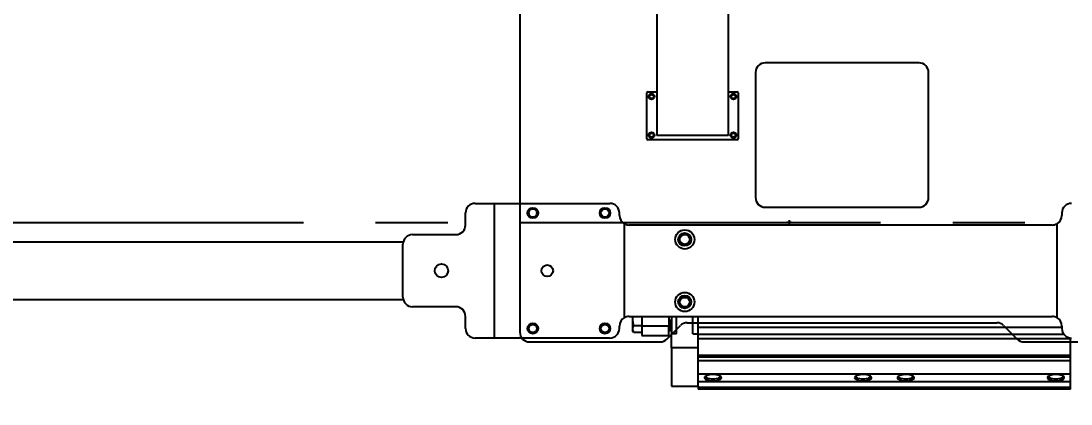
# Model space of a CAD drawing. Header units: inches. Extents: x -347369 to -260369, y 119522 to 149869.
# Drawn here: x -263929 to -262837, y 138811 to 139209 of the extents above; entities that cross this region are included whole.
import ezdxf

# ---------------------------------------------------------------- set-up
doc = ezdxf.new("R2010")
doc.units = ezdxf.units.IN
doc.header["$LTSCALE"] = 300
doc.linetypes.add('CENTRO', pattern=[2, 1.25, -0.25, 0.25, -0.25])
doc.linetypes.add('DOT2', pattern=[0.635, 0, -0.635])
for name, color, linetype in [('ASSI', 254, 'CENTRO'), ('INCASTELLATURA MOT', 4, 'Continuous'), ('QUOTE', 7, 'Continuous')]:
    doc.layers.add(name, color=color, linetype=linetype)
doc.styles.get("Standard").update_dxf_attribs({"font": 'romans.shx'})
doc.dimstyles.new('sc1a100_pollici', dxfattribs={"dimscale": 100, "dimtxt": 3, "dimasz": 3, "dimexe": 0, "dimexo": 0, "dimgap": 1, "dimtad": 1, "dimzin": 12, "dimdsep": 46, "dimtxsty": 'Standard', "dimblk": 'CLOSEDBLANK', "dimcen": 1, "dimclrd": 253, "dimclre": 253, "dimclrt": 2, "dimadec": 0, "dimazin": 3, "dimtfac": 1, "dimtmove": 0, "dimatfit": 1, "dimldrblk": 'CLOSEDBLANK', "dimfxl": 1, "dimtolj": 1, "dimtzin": 0, "dimarcsym": 0})

# ---------------------------------------------------------------- blocks, each defined once
blk = doc.blocks.new('_ClosedBlank')
at = {"color": 0, "linetype": 'ByBlock', "lineweight": -2}
for p, q in [((-1, 0.1667), (0, 0)), ((-1, 0.1667), (-1, -0.1667)), ((0, 0), (-1, -0.1667))]:
    blk.add_line(p, q, dxfattribs=at)
blk = doc.blocks.new('*D12')
at = {"layer": 'Defpoints', "color": 0, "transparency": 16777216}
for p in [(-263135.2, 139932.7), (-261590.1, 139932.7), (-262190.1, 138999.7)]:
    blk.add_point(p, dxfattribs=at)
at = {"layer": 'QUOTE', "color": 253, "lineweight": -2, "transparency": 16777216}
for p, q in [((-261590.1, 140232.7), (-261590.1, 140532.7)), ((-263135.2, 139932.7), (-261590.1, 139932.7)), ((-261590.1, 139932.7), (-261590.1, 138999.7)), ((-262190.1, 138999.7), (-261590.1, 138999.7)), ((-261590.1, 138699.7), (-261590.1, 135456.8))]:
    blk.add_line(p, q, dxfattribs=at)
at = {"layer": 'QUOTE', "color": 253, "lineweight": -2, "transparency": 16777216, "xscale": 300, "yscale": 300, "zscale": 300}
for p, rotation in [((-261590.1, 139932.7), 270), ((-261590.1, 138999.7), 90)]:
    blk.add_blockref('_ClosedBlank', p, dxfattribs=dict(at, rotation=rotation))
at = {"layer": 'QUOTE', "color": 2, "transparency": 16777216, "char_height": 300, "attachment_point": 5, "rotation": 90}
for s, insert in [('\\A1;[3\'-0 3/4"]', (-261261.6, 136928.2)), ('\\A1;933', (-261840.1, 136928.2))]:
    blk.add_mtext(s, dxfattribs=dict(at, insert=insert))
blk = doc.blocks.new('*U45')
at = {"layer": 'ASSI'}
for p, q in [((-2.5, 0), (2.5, 0)), ((0, 2.5), (0, -2.5))]:
    blk.add_line(p, q, dxfattribs=at)
blk = doc.blocks.new('*U46')
at = {"layer": 'ASSI'}
for p, q in [((2.5, 0), (-2.5, 0)), ((0, 2.5), (0, -2.5))]:
    blk.add_line(p, q, dxfattribs=at)
at = {"layer": 'INCASTELLATURA MOT'}
for p, q in [((0, 724), (480, 724)), ((0, 703), (0, 724)), ((480, 703), (480, 724)), ((0, 703), (480, 703)), ((10, 687), (10, 703)), ((470, 687), (470, 703)), ((10, 695.5), (3, 695.5)), ((3, 687), (3, 695.5)), ((470, 693), (10, 693)), ((470, 695.5), (477, 695.5)), ((477, 687), (477, 695.5)), ((-9.1, 680.6), (-6.8, 686.6)), ((-9.1, 680.6), (-9.1, 658)), ((-6.2, 687), (485.6, 687)), ((485.6, 687), (495.9, 687)), ((486.2, 686.6), (488.5, 680.6)), ((489.1, 680.2), (498.8, 680.2)), ((489.2, 658.5), (489.2, 680.2)), ((498.8, 680.6), (496.5, 686.6)), ((498.8, 658), (498.8, 680.6)), ((-9.1, 658.5), (489.2, 658.5)), ((498.8, 658), (-9.1, 658)), ((3, 420.5), (3, 658)), ((10, 658), (10, 408)), ((470, 658), (470, 412)), ((477, 420.5), (477, 658)), ((489.2, 658.5), (489.4, 658)), ((309, 648), (251, 648)), ((235, 630.5), (205, 630.5)), ((205, 600.5), (205, 630.5)), ((235, 632), (235, 599)), ((236, 628), (235, 627)), ((236, 628), (324, 628)), ((325, 627), (324, 628)), ((325, 599), (325, 632)), ((205, 600.5), (235, 600.5)), ((235, 604), (236, 603)), ((324, 603), (236, 603)), ((324, 603), (325, 604)), ((251, 583), (309, 583)), ((460, 463), (310, 463)), ((310, 439), (310, 463)), ((460, 439), (460, 463)), ((341, 450.5), (341, 439.5)), ((341, 450.5), (429, 450.5)), ((345.5, 450.5), (345.5, 439.5)), ((353.5, 450.5), (353.5, 439.5)), ((416.5, 450.5), (416.5, 439.5)), ((424.5, 450.5), (424.5, 439.5)), ((429, 450.5), (429, 439.5)), ((460, 439), (310, 439)), ((341, 439.5), (429, 439.5)), ((10, 435.5), (3, 435.5)), ((470, 435.5), (477, 435.5)), ((10, 420.5), (3, 420.5)), ((470, 420.5), (477, 420.5)), ((600, 412), (10, 412)), ((10, 408), (120, 408)), ((120, 412), (120, 380)), ((600, 412), (600, 380)), ((600, 380), (120, 380))]:
    blk.add_line(p, q, dxfattribs=at)
for centre, start, end in [((251, 632), 90, 180), ((309, 632), 0, 90), ((251, 599), 180, 270), ((309, 599), 270, 0)]:
    blk.add_arc(centre, 16, start, end, dxfattribs=at)
for centre, start_param, end_param in [((-9.7, 680.9), 2.719594, 2.792527), ((-6.2, 686.4), 4.712389, 5.934119), ((485.6, 686.4), 3.490659, 4.712389), ((489.1, 680.9), 0.349066, 1.570796), ((495.9, 686.4), 3.490659, 4.712389), ((499.4, 680.9), 0.349066, 0.421946)]:
    blk.add_ellipse(centre, major_axis=(-0.637, 0), ratio=0.942476, start_param=start_param, end_param=end_param, dxfattribs=at)
blk = doc.blocks.new('A$C745e2186')
at = {"layer": 'INCASTELLATURA MOT', "color": 40, "linetype": 'Continuous', "lineweight": 25}
for p, q in [((-665.5, 70), (-645.5, 70)), ((-645.5, -70), (-645.5, 70)), ((-645.5, 70), (-525.5, 70)), ((-675.5, 47.5), (-675.5, 60)), ((-515.5, 57.5), (-515.5, 60)), ((-55.5, 60), (-55.5, 57.5)), ((-510.5, 48.8), (-510.5, -48.8)), ((-65.5, 47.5), (-505.5, 47.5)), ((-60.5, -48.8), (-60.5, 48.8)), ((-730.5, 37.5), (-685.5, 37.5)), ((-4915.5, 30), (-740.2, 30)), ((-740.5, -27.5), (-740.5, 27.5)), ((-4915.5, -30), (-740.2, -30)), ((-685.5, -37.5), (-730.5, -37.5)), ((-448.5, -37.5), (-446.5, -37.5)), ((-675.5, -60), (-675.5, -47.5)), ((-505.5, -47.5), (-65.5, -47.5)), ((-502, -47.5), (-502, -50)), ((-502, -50), (-502, -60.4)), ((-492, -47.5), (-492, -57.5)), ((-464, -47.5), (-464, -57.5)), ((-463.5, -51.4), (-461.5, -51.4)), ((-463.5, -51.4), (-463.5, -62.5)), ((-461.5, -47.5), (-461.5, -48.5)), ((-461.5, -48.5), (-461.5, -65.5)), ((-456, -65.5), (-456, -47.5)), ((-439, -65.5), (-439, -47.5)), ((-433.5, -59), (-433.5, -47.5)), ((-515.5, -60), (-515.5, -57.5)), ((-502, -60.4), (-502, -62)), ((-500.9, -63.9), (-502, -62)), ((-500.9, -56.9), (-492, -56.9)), ((-500.9, -63.9), (-492, -63.9)), ((-464, -57.5), (-492, -57.5)), ((-492, -57.5), (-492, -67.5)), ((-464, -67.5), (-464, -57.5)), ((-463.5, -62.5), (-464, -62)), ((-461.5, -62.5), (-463.5, -62.5)), ((-55.5, -59), (-433.5, -59)), ((-433.5, -65.5), (-433.5, -59)), ((-55.5, -57.5), (-55.5, -60)), ((-645.5, -70), (-665.5, -70)), ((-525.5, -70), (-645.5, -70)), ((-492, -67.5), (-464, -67.5)), ((-461.5, -80), (-461.5, -65.5)), ((-456, -65.5), (-461.5, -65.5)), ((-439, -65.5), (-433.5, -65.5)), ((-433.5, -65.7), (-433.5, -65.5)), ((-433.5, -66.2), (-433.5, -65.7)), ((-53.3, -66.2), (-433.5, -66.2)), ((-433.5, -70.9), (-433.5, -66.2)), ((-46.5, -70.9), (-433.5, -70.9)), ((-433.5, -78.3), (-433.5, -70.9)), ((-46.5, -70.9), (-46.5, -69.9)), ((-46.5, -88.1), (-46.5, -70.9)), ((-433.5, -80), (-461.5, -80)), ((-461.5, -80), (-461.5, -120)), ((-433.5, -80), (-433.5, -78.3)), ((-433.5, -81.2), (-433.5, -80)), ((-433.5, -88.1), (-433.5, -81.2)), ((-46.5, -88.1), (-433.5, -88.1)), ((-433.5, -90), (-433.5, -88.1)), ((-46.5, -90), (-433.5, -90)), ((-433.5, -120), (-433.5, -90)), ((-46.5, -93.8), (-433.5, -93.8)), ((-46.5, -90), (-46.5, -88.1)), ((-46.5, -93.8), (-46.5, -90)), ((-46.5, -107.1), (-46.5, -93.8)), ((-433.5, -107.1), (-46.5, -107.1)), ((-46.5, -115.3), (-46.5, -107.1)), ((-461.5, -120), (-433.5, -120)), ((-433.5, -115.3), (-46.5, -115.3)), ((-433.5, -120), (-433.5, -121.3)), ((-46.5, -121.3), (-46.5, -115.3)), ((-46.5, -121.3), (-433.5, -121.3)), ((-433.5, -121.3), (-433.5, -123.2)), ((-46.5, -123.2), (-433.5, -123.2)), ((-46.5, -123.2), (-46.5, -121.3))]:
    blk.add_line(p, q, dxfattribs=at)
at = {"layer": 'INCASTELLATURA MOT', "color": 40, "linetype": 'DOT2', "lineweight": 18}
for p, q in [((-456, -48.5), (-461.5, -48.5)), ((-439, -48.5), (-433.5, -48.5))]:
    blk.add_line(p, q, dxfattribs=at)
at = {"layer": 'INCASTELLATURA MOT', "color": 40, "linetype": 'Continuous', "lineweight": 25, "flags": 128}
for points in [[(-418.3, -107.9), (-420, -108), (-421.7, -108.2), (-423.2, -108.5), (-424.6, -108.9), (-425.7, -109.5), (-426.5, -110.1), (-426.9, -110.7), (-427, -111.4), (-426.7, -112), (-426.1, -112.6), (-425.2, -113.2), (-423.9, -113.7), (-422.5, -114.1), (-420.9, -114.3), (-419.1, -114.5), (-417.4, -114.5), (-415.6, -114.3), (-414, -114.1), (-412.6, -113.7), (-411.3, -113.2), (-410.4, -112.6), (-409.8, -112), (-409.5, -111.4), (-409.6, -110.7), (-410, -110.1), (-410.8, -109.5), (-411.9, -108.9), (-413.3, -108.5), (-414.8, -108.2), (-416.5, -108), (-418.3, -107.9)], [(-271, -111.2), (-270.8, -111.9), (-270.3, -112.5), (-269.4, -113.1), (-268.3, -113.6), (-266.9, -114), (-265.3, -114.3), (-263.6, -114.4), (-261.8, -114.5), (-260.1, -114.4), (-258.4, -114.1), (-256.9, -113.8), (-255.6, -113.3), (-254.6, -112.8), (-253.9, -112.2), (-253.5, -111.5), (-253.5, -110.9), (-253.9, -110.2), (-254.6, -109.6), (-255.6, -109.1), (-256.9, -108.6), (-258.4, -108.3), (-260.1, -108), (-261.8, -107.9), (-263.6, -108), (-265.3, -108.1), (-266.9, -108.4), (-268.3, -108.8), (-269.4, -109.3), (-270.3, -109.9), (-270.8, -110.5), (-271, -111.2)], [(-226.5, -111.2), (-226.3, -111.9), (-225.8, -112.5), (-224.9, -113.1), (-223.8, -113.6), (-222.4, -114), (-220.8, -114.3), (-219.1, -114.4), (-217.3, -114.5), (-215.6, -114.4), (-213.9, -114.1), (-212.4, -113.8), (-211.1, -113.3), (-210.1, -112.8), (-209.4, -112.2), (-209, -111.5), (-209, -110.9), (-209.4, -110.2), (-210.1, -109.6), (-211.1, -109.1), (-212.4, -108.6), (-213.9, -108.3), (-215.6, -108), (-217.3, -107.9), (-219.1, -108), (-220.8, -108.1), (-222.4, -108.4), (-223.8, -108.8), (-224.9, -109.3), (-225.8, -109.9), (-226.3, -110.5), (-226.5, -111.2)], [(-61.8, -107.9), (-63.5, -108), (-65.2, -108.2), (-66.7, -108.5), (-68.1, -108.9), (-69.2, -109.5), (-70, -110.1), (-70.4, -110.7), (-70.5, -111.4), (-70.2, -112), (-69.6, -112.6), (-68.7, -113.2), (-67.4, -113.7), (-66, -114.1), (-64.4, -114.3), (-62.6, -114.5), (-60.9, -114.5), (-59.1, -114.3), (-57.5, -114.1), (-56.1, -113.7), (-54.8, -113.2), (-53.9, -112.6), (-53.3, -112), (-53, -111.4), (-53.1, -110.7), (-53.5, -110.1), (-54.3, -109.5), (-55.4, -108.9), (-56.8, -108.5), (-58.3, -108.2), (-60, -108), (-61.8, -107.9)], [(-411, -109.4), (-411, -109.4), (-410.8, -110), (-411, -110.6), (-411.5, -111.2), (-412.4, -111.8), (-413.6, -112.2), (-415, -112.5), (-416.6, -112.7), (-418.3, -112.8), (-419.9, -112.7), (-421.5, -112.5), (-422.9, -112.2), (-424.1, -111.8), (-425, -111.2), (-425.5, -110.6), (-425.7, -110), (-425.5, -109.4), (-425.5, -109.4)], [(-269.7, -110), (-269.5, -109.4), (-269.5, -109.4)], [(-255, -109.4), (-255, -109.4), (-254.8, -110), (-255, -110.6), (-255.5, -111.2), (-256.4, -111.8), (-257.6, -112.2), (-259, -112.5), (-260.6, -112.7), (-262.3, -112.8), (-263.9, -112.7), (-265.5, -112.5), (-266.9, -112.2), (-268.1, -111.8), (-269, -111.2), (-269.5, -110.6), (-269.7, -110)], [(-225.2, -110), (-225, -109.4), (-225, -109.4)], [(-210.5, -109.4), (-210.5, -109.4), (-210.3, -110), (-210.5, -110.6), (-211, -111.2), (-211.9, -111.8), (-213.1, -112.2), (-214.5, -112.5), (-216.1, -112.7), (-217.8, -112.8), (-219.4, -112.7), (-221, -112.5), (-222.4, -112.2), (-223.6, -111.8), (-224.5, -111.2), (-225, -110.6), (-225.2, -110)], [(-54.5, -109.4), (-54.5, -109.4), (-54.3, -110), (-54.5, -110.6), (-55, -111.2), (-55.9, -111.8), (-57.1, -112.2), (-58.5, -112.5), (-60.1, -112.7), (-61.8, -112.8), (-63.4, -112.7), (-65, -112.5), (-66.4, -112.2), (-67.6, -111.8), (-68.5, -111.2), (-69, -110.6), (-69.2, -110), (-69, -109.4), (-69, -109.4)]]:
    blk.add_lwpolyline(points, dxfattribs=at)
at = {"layer": 'INCASTELLATURA MOT', "color": 40, "linetype": 'Continuous', "lineweight": 25}
for centre, radius in [((-605.5, 60), 5.5), ((-530.5, 60), 5.5), ((-447.5, 32.5), 10), ((-447.5, 32.5), 6.75), ((-447.5, 32.5), 5.1), ((-700.5, 0), 7), ((-590.5, 0), 6), ((-447.5, -32.5), 10), ((-447.5, -32.5), 6.75), ((-447.5, -32.5), 5.1), ((-605.5, -60), 5.5), ((-530.5, -60), 5.5)]:
    blk.add_circle(centre, radius, dxfattribs=at)
for centre, start, end in [((-665.5, 60), 90, 180), ((-525.5, 60), 0, 90), ((-45.5, 60), 90, 180), ((-505.5, 57.5), 180, 240), ((-65.5, 57.5), 300, 0), ((-685.5, 47.5), 270, 0), ((-505.5, 57.5), 240, 270), ((-65.5, 57.5), 270, 300), ((-730.5, 27.5), 90, 180), ((-730.5, -27.5), 180, 270), ((-685.5, -47.5), 0, 90), ((-505.5, -57.5), 120, 180), ((-505.5, -57.5), 90, 120), ((-65.5, -57.5), 60, 90), ((-65.5, -57.5), 0, 60), ((-665.5, -60), 180, 270), ((-525.5, -60), 270, 0), ((-45.5, -60), 180, 270)]:
    blk.add_arc(centre, 10, start, end, dxfattribs=at)
for points, knots in [([(-444.2, -28.6), (-445.2, -28.4), (-446.7, -28.1), (-448.9, -28.2), (-450.1, -28.4), (-450.7, -28.6), (-450.8, -28.6)], [0, 0, 0, 0, 0.4307154, 0.701809, 0.984647, 1, 1, 1, 1]), ([(-501.8, -47.5), (-501.9, -47.9), (-502, -48.8), (-502, -49.6), (-502, -50)], [0, 0, 0, 0, 0.536724, 1, 1, 1, 1]), ([(-502, -50), (-501.9, -51.2), (-501.8, -53.5), (-501.2, -55.8), (-500.9, -56.9)], [0, 0, 0, 0, 0.494511, 1, 1, 1, 1]), ([(-464, -50.3), (-463.9, -50.5), (-463.8, -50.9), (-463.6, -51.2), (-463.5, -51.4)], [0, 0, 0, 0, 0.551513, 1, 1, 1, 1]), ([(-500.9, -56.9), (-501.2, -57.5), (-501.8, -58.6), (-501.9, -59.8), (-502, -60.4)], [0, 0, 0, 0, 0.495458, 1, 1, 1, 1]), ([(-502, -60.4), (-502, -60.5), (-502, -61.1), (-501.8, -62.3), (-501.2, -63.3), (-500.9, -63.9)], [0, 0, 0, 0, 0.0700986, 0.5307888, 1, 1, 1, 1])]:
    blk.add_open_spline(points, degree=3, knots=knots, dxfattribs=at)
blk = doc.blocks.new('A$C11159156')
at = {"layer": 'INCASTELLATURA MOT', "color": 40, "linetype": 'Continuous', "lineweight": 25}
for p, q in [((-476.5, 406), (-476.5, 211.5)), ((-402.5, 406), (-402.5, 211.5)), ((-619, 306), (-619, -64)), ((-476.5, 211.5), (-476.5, 140.5)), ((-402.5, 211.5), (-402.5, 140.5)), ((-204, 216), (-364, 216)), ((-374, 206), (-374, 76)), ((-194, 76), (-194, 206)), ((-486, 186), (-476.5, 186)), ((-402.5, 186), (-393, 186)), ((-487, 137), (-487, 185)), ((-392, 185), (-392, 137)), ((-393, 136), (-486, 136)), ((-402.5, 140.5), (-476.5, 140.5)), ((-364, 66), (-204, 66)), ((-444.9, -54), (-123.1, -54)), ((-466.1, -71.1), (-451.9, -56.9)), ((-116.1, -56.9), (-101.9, -71.1)), ((-609, -74), (-473.1, -74)), ((-94.9, -74), (41, -74))]:
    blk.add_line(p, q, dxfattribs=at)
at = {"layer": 'INCASTELLATURA MOT', "color": 40, "linetype": 'DOT2', "lineweight": 18}
blk.add_line((-476.5, 211.5), (-402.5, 211.5), dxfattribs=at)
at = {"layer": 'INCASTELLATURA MOT', "color": 40, "linetype": 'Continuous', "lineweight": 25}
for centre, radius in [((-482, 181), 3), ((-482, 181), 2.1), ((-397, 181), 3), ((-397, 181), 2.1), ((-482, 141), 3), ((-482, 141), 2.1), ((-397, 141), 3), ((-397, 141), 2.1), ((-605.5, 60), 4.25), ((-530.5, 60), 4.25), ((-605.5, -60), 4.25), ((-530.5, -60), 4.25)]:
    blk.add_circle(centre, radius, dxfattribs=at)
for centre, radius, start, end in [((-364, 206), 10, 90, 180), ((-204, 206), 10, 0, 90), ((-486, 185), 1, 90, 180), ((-393, 185), 1, 0, 90), ((-486, 137), 1, 180, 270), ((-393, 137), 1, 270, 0), ((-364, 76), 10, 180, 270), ((-204, 76), 10, 270, 0), ((-444.9, -64), 10, 90, 135), ((-123.1, -64), 10, 45, 90), ((-609, -64), 10, 180, 270), ((-473.1, -64), 10, 270, 315), ((-94.9, -64), 10, 225, 270)]:
    blk.add_arc(centre, radius, start, end, dxfattribs=at)

msp = doc.modelspace()

# ---------------------------------------------------------------- linework, layer by layer
at = {"layer": 'ASSI'}
msp.add_line((-300610.166, 138999.656), (-262190.132, 138999.656), dxfattribs=at)

# ---------------------------------------------------------------- block references
for name, p in [('*U45', (-263130.166, 138999.656)), ('A$C11159156', (-262791.171, 138949.656)), ('*U46', (-263130.166, 138999.656)), ('A$C745e2186', (-262791.171, 138949.656))]:
    msp.add_blockref(name, p)

# ---------------------------------------------------------------- dimensions: what is measured, and where the dimension line sits
at = {"layer": 'QUOTE'}
dim = msp.add_linear_dim(base=(-261590.132, 139932.656), p1=(-262190.132, 138999.656), p2=(-263135.166, 139932.656), angle=90, dimstyle='sc1a100_pollici', override={"dimpost": '\\X'}, dxfattribs=at)
dim.commit()
dim.dimension.update_dxf_attribs({"geometry": '*D12', "text_midpoint": (-261590.132, 136928.227), "dimtype": 160})

doc.saveas('drawing.dxf')
